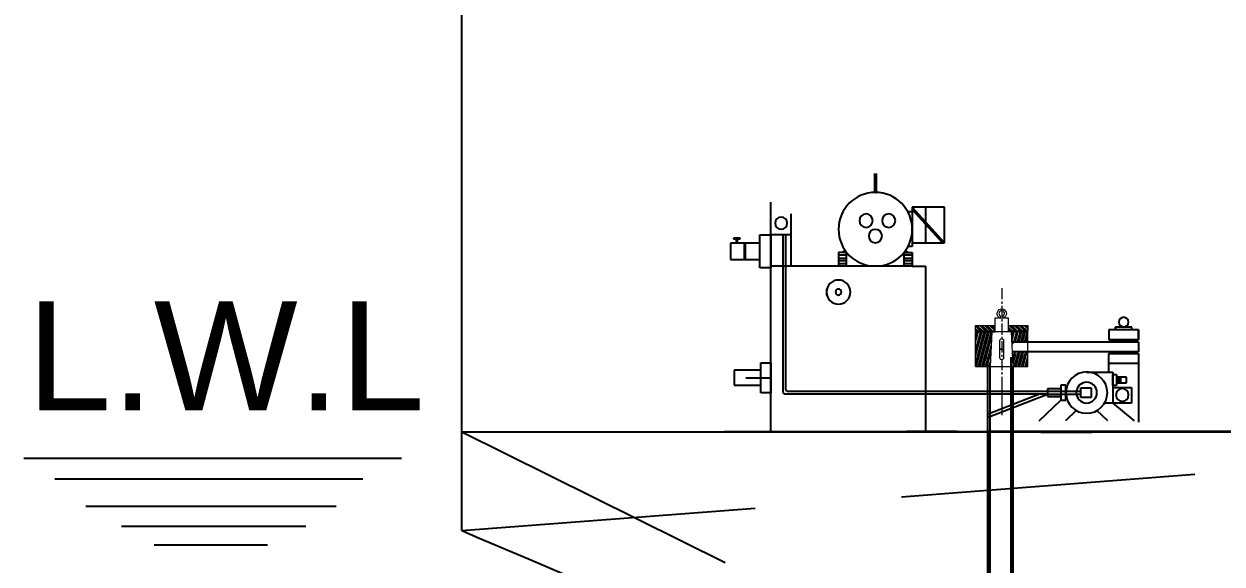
# Model space of a CAD drawing. Header units: inches. Extents: x 11 to 128, y 20 to 108.
# Drawn here: x 17.317 to 21.39, y 84.563 to 86.4 of the extents above; entities that cross this region are included whole.
import ezdxf

# ---------------------------------------------------------------- set-up
doc = ezdxf.new("R2010")
doc.units = ezdxf.units.IN
doc.header["$MEASUREMENT"] = 0
for name, pattern in [('DASHED2', [0.375, 0.25, -0.125]), ('DASHEDX2', [1.5, 1, -0.5]), ('HIDDEN', [0.375, 0.25, -0.125])]:
    doc.linetypes.add(name, pattern=pattern)
for name, color, linetype in [('1', 255, 'Continuous'), ('PDF6_Geometry', 7, 'Continuous'), ('PDF9_Geometry', 7, 'Continuous'), ('PDF9_Solid Fills', 7, 'Continuous'), ('Text', 255, 'Continuous'), ('wl 2', 3, 'Continuous')]:
    doc.layers.add(name, color=color, linetype=linetype)
doc.layers.add('Hide', color=255, linetype='Continuous', lineweight=13, plot=False)
doc.styles.get("Standard").update_dxf_attribs({"font": 'arial.ttf'})

msp = doc.modelspace()

# ---------------------------------------------------------------- hatches: boundary and pattern name
at = {"layer": 'wl 2', "linetype": 'ByBlock', "true_color": 0x9898cc}
h = msp.add_hatch(dxfattribs=at)
h.set_pattern_fill('ANSI35', color=253, scale=0.5625)
h.set_pattern_definition([(45, (-25.3532, 5.87076), (-0.0994369, 0.0994369), []), (45, (-25.25376, 5.87076), (-0.0994369, 0.0994369), [0.17578125, -0.03515625, 0, -0.03515625])])
h.paths.add_polyline_path([(20.7301, 85.3188), (20.6765, 85.3188), (20.6781, 85.2851), (20.7301, 85.2851)])

# ---------------------------------------------------------------- linework, layer by layer
for p, q in [((18.8053, 84.6769), (18.8053, 86.4927)), ((18.8053, 84.6769), (18.8053, 86.4927)), ((18.8053, 84.6769), (18.8053, 86.3071)), ((18.8053, 84.6769), (18.8053, 86.3071)), ((18.8039, 85.0131), (23.1767, 85.0179)), ((18.8053, 85.0131), (23.1763, 85.0131)), ((17.3168, 84.9233), (18.6, 84.9233)), ((17.3168, 84.9233), (18.6, 84.9233)), ((17.4213, 84.8528), (18.4692, 84.8528)), ((17.4213, 84.8528), (18.4692, 84.8528)), ((17.5277, 84.7603), (18.3785, 84.7603)), ((17.5277, 84.7603), (18.3785, 84.7603))]:
    msp.add_line(p, q)
msp.add_open_spline([(18.8053, 84.6769), (20.0288, 84.1572), (22, 83.2806), (26.1359, 81.6811), (29.8667, 80.9072), (34.9249, 80.9072), (38.6448, 80.9225), (41.1241, 80.9071)], degree=3, knots=[0, 0, 0, 0, 3.550687, 7.088547, 10.454406, 13.763203, 20.376363, 20.376363, 20.376363, 20.376363])
msp.add_open_spline([(18.8053, 84.6769), (20.0288, 84.1572), (22, 83.2806), (26.1359, 81.6811), (29.8667, 80.9072), (34.9249, 80.9072), (38.6448, 80.9225), (41.1241, 80.9071)], degree=3, knots=[0, 0, 0, 0, 3.550687, 7.088547, 10.454406, 13.763203, 20.376363, 20.376363, 20.376363, 20.376363])
at = {"layer": '1', "linetype": 'ByBlock'}
for p, q in [((20.5943, 81.1427), (20.5943, 85.2655)), ((20.673, 81.1428), (20.673, 85.2663)), ((20.6017, 81.1118), (20.6017, 85.2347)), ((20.6017, 84.6998), (20.6017, 85.2345)), ((20.6805, 81.1119), (20.6805, 85.2355)), ((20.6805, 84.6998), (20.6805, 85.2347)), ((20.5943, 81.1427), (20.5943, 85.0375)), ((20.5994, 81.1198), (20.5994, 85.0146)), ((20.673, 81.1427), (20.673, 85.037)), ((20.6781, 81.1198), (20.6782, 85.0141))]:
    msp.add_line(p, q, dxfattribs=at)
at = {"layer": 'Defpoints', "linetype": 'ByBlock'}
for p, q in [((17.6481, 84.6918), (18.2753, 84.6918)), ((17.6481, 84.6918), (18.2753, 84.6918)), ((17.7596, 84.6285), (18.145, 84.6285)), ((17.7596, 84.6285), (18.145, 84.6285))]:
    msp.add_line(p, q, dxfattribs=at)
at = {"layer": 'Hide', "linetype": 'DASHED2'}
msp.add_line((18.8039, 85.0131), (93.2244, 85.015), dxfattribs=at)
at = {"layer": 'Hide', "linetype": 'HIDDEN'}
msp.add_line((18.8039, 85.0131), (93.2244, 85.015), dxfattribs=at)
at = {"layer": 'PDF6_Geometry', "linetype": 'ByBlock', "lineweight": 18}
for points in [[(20.6411, 85.5011), (20.6411, 85.4638)], [(20.6411, 85.5011), (20.6411, 85.4638)], [(20.6309, 85.3993), (20.6309, 85.4024), (20.6278, 85.406), (20.6258, 85.4106), (20.6252, 85.4152), (20.6263, 85.4198), (20.6288, 85.4244), (20.6319, 85.4275), (20.6365, 85.4295), (20.6411, 85.4305), (20.6457, 85.4295), (20.6503, 85.4275), (20.6534, 85.4244), (20.6559, 85.4198), (20.6569, 85.4152), (20.6559, 85.4106), (20.6544, 85.406), (20.6508, 85.4024), (20.6508, 85.3993)], [(20.6309, 85.3993), (20.6309, 85.4024), (20.6278, 85.406), (20.6258, 85.4106), (20.6253, 85.4152), (20.6263, 85.4198), (20.6288, 85.4244), (20.6319, 85.4275), (20.6365, 85.4295), (20.6411, 85.4305), (20.6457, 85.4295), (20.6503, 85.4275), (20.6534, 85.4244), (20.6559, 85.4198), (20.657, 85.4152), (20.6559, 85.4106), (20.6544, 85.406), (20.6508, 85.4024), (20.6508, 85.3993)], [(20.6411, 85.4561), (20.6411, 85.4484)], [(20.6411, 85.4561), (20.6411, 85.4484)], [(20.6411, 85.4408), (20.6411, 85.4034)], [(20.6411, 85.4408), (20.6411, 85.4034)], [(20.6646, 85.3748), (20.7301, 85.3748), (20.7301, 85.3549), (20.6646, 85.3549), (20.6646, 85.3993), (20.6176, 85.3993), (20.6176, 85.3549), (20.5521, 85.3549), (20.5521, 85.3748)], [(20.6646, 85.3748), (20.7301, 85.3748), (20.7301, 85.3549), (20.6646, 85.3549), (20.6646, 85.3993), (20.6176, 85.3993), (20.6176, 85.3549), (20.5522, 85.3549), (20.5522, 85.3748)], [(20.6411, 85.3958), (20.6411, 85.3881)], [(20.6411, 85.3958), (20.6411, 85.3881)], [(20.6411, 85.3809), (20.6411, 85.3431)], [(20.6411, 85.3809), (20.6411, 85.3431)], [(20.5721, 85.3549), (20.5521, 85.3748), (20.6176, 85.3748)], [(20.5695, 85.3549), (20.5521, 85.3722)], [(20.5608, 85.3549), (20.5521, 85.3635)], [(20.5583, 85.3549), (20.5521, 85.361)], [(20.5552, 85.3549), (20.5521, 85.3579)], [(20.5526, 85.3549), (20.5521, 85.3554)], [(20.5521, 85.2347), (20.7301, 85.2347), (20.7301, 85.3533), (20.6646, 85.3533)], [(20.5521, 85.2695), (20.5746, 85.3533)], [(20.5521, 85.315), (20.5623, 85.3533)], [(20.5521, 85.2766), (20.5726, 85.3533)], [(20.5521, 85.3226), (20.5603, 85.3533)], [(20.5756, 85.2347), (20.6073, 85.3533), (20.6017, 85.2347), (20.5521, 85.2347), (20.5521, 85.3533), (20.6176, 85.3533)], [(20.5521, 85.2388), (20.5828, 85.3533)], [(20.5521, 85.2843), (20.5705, 85.3533)], [(20.5521, 85.3303), (20.5583, 85.3533)], [(20.5521, 85.2465), (20.5808, 85.3533)], [(20.5521, 85.292), (20.5685, 85.3533)], [(20.5521, 85.338), (20.5562, 85.3533)], [(20.5721, 85.3549), (20.5522, 85.3748), (20.6176, 85.3748)], [(20.5695, 85.3549), (20.5522, 85.3722)], [(20.5608, 85.3549), (20.5522, 85.3635)], [(20.5583, 85.3549), (20.5522, 85.361)], [(20.5552, 85.3549), (20.5522, 85.3579)], [(20.5527, 85.3549), (20.5522, 85.3554)], [(20.5522, 85.2347), (20.7301, 85.2347), (20.7301, 85.3533), (20.6646, 85.3533)], [(20.5522, 85.2695), (20.5746, 85.3533)], [(20.5522, 85.315), (20.5624, 85.3533)], [(20.5522, 85.2766), (20.5726, 85.3533)], [(20.5522, 85.3226), (20.5603, 85.3533)], [(20.5757, 85.2347), (20.6074, 85.3533), (20.6017, 85.2347), (20.5522, 85.2347), (20.5522, 85.3533), (20.6176, 85.3533)], [(20.5522, 85.2388), (20.5828, 85.3533)], [(20.5522, 85.2843), (20.5706, 85.3533)], [(20.5522, 85.3303), (20.5583, 85.3533)], [(20.5522, 85.2465), (20.5808, 85.3533)], [(20.5522, 85.292), (20.5685, 85.3533)], [(20.5522, 85.338), (20.5562, 85.3533)], [(20.5531, 85.2347), (20.5848, 85.3533)], [(20.5532, 85.2347), (20.5849, 85.3533)], [(20.5746, 85.3549), (20.5552, 85.3748)], [(20.5746, 85.3549), (20.5552, 85.3748)], [(20.5552, 85.2347), (20.5869, 85.3533)], [(20.5552, 85.2347), (20.5869, 85.3533)], [(20.5777, 85.3549), (20.5577, 85.3748)], [(20.5777, 85.3549), (20.5578, 85.3748)], [(20.5613, 85.2347), (20.593, 85.3533)], [(20.5614, 85.2347), (20.5931, 85.3533)], [(20.5634, 85.2347), (20.5951, 85.3533)], [(20.5634, 85.2347), (20.5951, 85.3533)], [(20.5654, 85.2347), (20.5971, 85.3533)], [(20.5654, 85.2347), (20.5971, 85.3533)], [(20.5859, 85.3549), (20.5664, 85.3748)], [(20.5859, 85.3549), (20.5665, 85.3748)], [(20.5675, 85.2347), (20.5992, 85.3533)], [(20.5675, 85.2347), (20.5992, 85.3533)], [(20.5889, 85.3549), (20.569, 85.3748)], [(20.589, 85.3549), (20.569, 85.3748)], [(20.5915, 85.3549), (20.5721, 85.3748)], [(20.5915, 85.3549), (20.5721, 85.3748)], [(20.5736, 85.2347), (20.6053, 85.3533)], [(20.5736, 85.2347), (20.6053, 85.3533)], [(20.5946, 85.3549), (20.5746, 85.3748)], [(20.5946, 85.3549), (20.5746, 85.3748)], [(20.5777, 85.2347), (20.6068, 85.3441)], [(20.5777, 85.2347), (20.6069, 85.3441)], [(20.6027, 85.3549), (20.5828, 85.3748)], [(20.6028, 85.3549), (20.5828, 85.3748)], [(20.6058, 85.3549), (20.5859, 85.3748)], [(20.6058, 85.3549), (20.5859, 85.3748)], [(20.6084, 85.3549), (20.5884, 85.3748)], [(20.6084, 85.3549), (20.5885, 85.3748)], [(20.6114, 85.3549), (20.5915, 85.3748)], [(20.6115, 85.3549), (20.5915, 85.3748)], [(20.6176, 85.3569), (20.5997, 85.3748)], [(20.6176, 85.3569), (20.5997, 85.3748)], [(20.6176, 85.36), (20.6027, 85.3748)], [(20.6176, 85.36), (20.6028, 85.3748)], [(20.6176, 85.3625), (20.6053, 85.3748)], [(20.6176, 85.3625), (20.6053, 85.3748)], [(20.6805, 85.2347), (20.6748, 85.3533), (20.6176, 85.3533), (20.6073, 85.3533)], [(20.6805, 85.2347), (20.6749, 85.3533), (20.6176, 85.3533), (20.6074, 85.3533)], [(20.6176, 85.3656), (20.6084, 85.3748)], [(20.6176, 85.3656), (20.6084, 85.3748)], [(20.6176, 85.3738), (20.6165, 85.3748)], [(20.6176, 85.3549), (20.6176, 85.3538), (20.6165, 85.3533)], [(20.6176, 85.3738), (20.6166, 85.3748)], [(20.6176, 85.3549), (20.6176, 85.3538), (20.6166, 85.3533)], [(20.6784, 85.3549), (20.6646, 85.3687)], [(20.6784, 85.3549), (20.6646, 85.3687)], [(20.6753, 85.3549), (20.6646, 85.3656)], [(20.6754, 85.3549), (20.6646, 85.3656)], [(20.6728, 85.3549), (20.6646, 85.363)], [(20.6728, 85.3549), (20.6646, 85.363)], [(20.6697, 85.3549), (20.6646, 85.36)], [(20.6698, 85.3549), (20.6646, 85.36)], [(20.6656, 85.3533), (20.6646, 85.3538), (20.6646, 85.3549)], [(20.6657, 85.3533), (20.6646, 85.3538), (20.6646, 85.3549)], [(20.6866, 85.3549), (20.6667, 85.3748)], [(20.6866, 85.3549), (20.6667, 85.3748)], [(20.6897, 85.3549), (20.6697, 85.3748)], [(20.6897, 85.3549), (20.6698, 85.3748)], [(20.6922, 85.3549), (20.6723, 85.3748)], [(20.6923, 85.3549), (20.6723, 85.3748)], [(20.6953, 85.3549), (20.6753, 85.3748)], [(20.6753, 85.3395), (20.6789, 85.3533)], [(20.6953, 85.3549), (20.6754, 85.3748)], [(20.6754, 85.3395), (20.679, 85.3533)], [(20.6759, 85.3267), (20.683, 85.3533)], [(20.6759, 85.3334), (20.681, 85.3533)], [(20.6759, 85.3267), (20.683, 85.3533)], [(20.6759, 85.3334), (20.681, 85.3533)], [(20.6764, 85.3206), (20.6851, 85.3533)], [(20.6764, 85.3206), (20.6851, 85.3533)], [(20.6819, 85.3188), (20.6912, 85.3533)], [(20.6819, 85.3188), (20.6912, 85.3533)], [(20.7035, 85.3549), (20.6835, 85.3748)], [(20.7035, 85.3549), (20.6836, 85.3748)], [(20.6839, 85.3188), (20.6932, 85.3533)], [(20.684, 85.3188), (20.6933, 85.3533)], [(20.686, 85.3188), (20.6953, 85.3533)], [(20.686, 85.3188), (20.6953, 85.3533)], [(20.706, 85.3549), (20.6866, 85.3748)], [(20.7061, 85.3549), (20.6866, 85.3748)], [(20.688, 85.3188), (20.6973, 85.3533)], [(20.6881, 85.3188), (20.6974, 85.3533)], [(20.7091, 85.3549), (20.6892, 85.3748)], [(20.7091, 85.3549), (20.6892, 85.3748)], [(20.7117, 85.3549), (20.6922, 85.3748)], [(20.7117, 85.3549), (20.6923, 85.3748)], [(20.6942, 85.3188), (20.7035, 85.3533)], [(20.6942, 85.3188), (20.7035, 85.3533)], [(20.6962, 85.3188), (20.7055, 85.3533)], [(20.6962, 85.3188), (20.7055, 85.3533)], [(20.6983, 85.3188), (20.7076, 85.3533)], [(20.6983, 85.3188), (20.7076, 85.3533)], [(20.7003, 85.3188), (20.7096, 85.3533)], [(20.7003, 85.3188), (20.7096, 85.3533)], [(20.7203, 85.3549), (20.7004, 85.3748)], [(20.7204, 85.3549), (20.7004, 85.3748)], [(20.7229, 85.3549), (20.7035, 85.3748)], [(20.7229, 85.3549), (20.7035, 85.3748)], [(20.726, 85.3549), (20.706, 85.3748)], [(20.726, 85.3549), (20.7061, 85.3748)], [(20.7064, 85.3188), (20.7157, 85.3533)], [(20.7065, 85.3188), (20.7158, 85.3533)], [(20.7085, 85.3188), (20.7178, 85.3533)], [(20.7085, 85.3188), (20.7178, 85.3533)], [(20.7285, 85.3549), (20.7086, 85.3748)], [(20.7286, 85.3549), (20.7086, 85.3748)], [(20.7105, 85.3188), (20.7198, 85.3533)], [(20.7106, 85.3188), (20.7199, 85.3533)], [(20.7126, 85.3188), (20.7219, 85.3533)], [(20.7126, 85.3188), (20.7219, 85.3533)], [(20.7301, 85.362), (20.7173, 85.3748)], [(20.7301, 85.362), (20.7173, 85.3748)], [(20.7187, 85.3188), (20.728, 85.3533)], [(20.7187, 85.3188), (20.728, 85.3533)], [(20.7301, 85.3646), (20.7198, 85.3748)], [(20.7301, 85.3646), (20.7199, 85.3748)], [(20.7208, 85.3188), (20.7301, 85.3528)], [(20.7208, 85.3188), (20.7301, 85.3528)], [(20.7228, 85.3188), (20.7301, 85.3451)], [(20.7301, 85.3676), (20.7229, 85.3748)], [(20.7301, 85.3676), (20.7229, 85.3748)], [(20.7229, 85.3188), (20.7301, 85.3451)], [(20.7301, 85.3702), (20.7255, 85.3748)], [(20.7301, 85.3702), (20.7255, 85.3748)], [(20.5797, 85.2347), (20.6063, 85.3349)], [(20.5798, 85.2347), (20.6064, 85.3349)], [(20.5859, 85.2347), (20.6053, 85.3068)], [(20.5859, 85.2347), (20.6053, 85.3068)], [(20.6411, 85.3354), (20.6411, 85.3278)], [(20.6411, 85.3354), (20.6411, 85.3278)], [(20.6411, 85.3206), (20.6411, 85.2828)], [(20.6411, 85.3206), (20.6411, 85.2828)], [(20.6772, 85.3041), (20.6769, 85.3047)], [(20.6772, 85.3041), (20.6769, 85.3047)], [(20.6774, 85.2996), (20.6774, 85.2997)], [(20.6774, 85.2996), (20.6774, 85.2997)], [(20.7249, 85.3188), (20.7301, 85.3375)], [(20.7249, 85.3188), (20.7301, 85.3375)], [(20.7301, 85.2986), (20.7301, 85.2981), (20.7301, 85.2986)], [(20.7301, 85.2986), (20.7301, 85.2981), (20.7301, 85.2986)], [(20.5879, 85.2347), (20.6048, 85.2971)], [(20.5879, 85.2347), (20.6048, 85.2971)], [(20.59, 85.2347), (20.6043, 85.2879)], [(20.59, 85.2347), (20.6043, 85.2879)], [(20.592, 85.2347), (20.6038, 85.2787)], [(20.592, 85.2347), (20.6038, 85.2787)], [(20.6462, 85.2935), (20.6355, 85.2935)], [(20.6462, 85.2935), (20.6355, 85.2935)], [(20.6411, 85.2751), (20.6411, 85.2679)], [(20.6411, 85.2751), (20.6411, 85.2679)], [(20.6411, 85.2603), (20.6411, 85.2224)], [(20.6411, 85.2603), (20.6411, 85.2224)], [(20.6777, 85.2934), (20.6774, 85.294)], [(20.6777, 85.2934), (20.6774, 85.294)], [(20.6794, 85.2623), (20.684, 85.2802), (20.6817, 85.2851)], [(20.6794, 85.2562), (20.6861, 85.2802)], [(20.6795, 85.2623), (20.6841, 85.2802), (20.6817, 85.2851)], [(20.6795, 85.2562), (20.6861, 85.2802)], [(20.68, 85.2429), (20.6902, 85.2802)], [(20.68, 85.2495), (20.6881, 85.2802)], [(20.68, 85.2429), (20.6902, 85.2802)], [(20.68, 85.2495), (20.6882, 85.2802)], [(20.684, 85.2347), (20.6963, 85.2802)], [(20.6841, 85.2347), (20.6963, 85.2802)], [(20.6866, 85.2802), (20.6843, 85.2851)], [(20.6866, 85.2802), (20.6843, 85.2851)], [(20.6861, 85.2347), (20.6984, 85.2802)], [(20.6861, 85.2347), (20.6984, 85.2802)], [(20.6881, 85.2347), (20.7004, 85.2802)], [(20.6882, 85.2347), (20.7004, 85.2802)], [(20.6902, 85.2347), (20.7024, 85.2802)], [(20.6902, 85.2347), (20.7025, 85.2802)], [(20.6973, 85.2802), (20.6951, 85.2851)], [(20.6974, 85.2802), (20.6951, 85.2851)], [(20.6963, 85.2347), (20.7086, 85.2802)], [(20.6963, 85.2347), (20.7086, 85.2802)], [(20.6994, 85.2802), (20.6971, 85.2851)], [(20.6994, 85.2802), (20.6971, 85.2851)], [(20.6984, 85.2347), (20.7106, 85.2802)], [(20.6984, 85.2347), (20.7107, 85.2802)], [(20.7014, 85.2802), (20.6992, 85.2851)], [(20.7015, 85.2802), (20.6992, 85.2851)], [(20.7004, 85.2347), (20.7127, 85.2802), (20.7103, 85.2851)], [(20.7004, 85.2347), (20.7127, 85.2802), (20.7104, 85.2851)], [(20.704, 85.2802), (20.7016, 85.2851)], [(20.704, 85.2802), (20.7017, 85.2851)], [(20.7024, 85.2347), (20.7147, 85.2802), (20.7125, 85.2851)], [(20.7025, 85.2347), (20.7147, 85.2802), (20.7125, 85.2851)], [(20.7101, 85.2802), (20.7079, 85.2851)], [(20.7101, 85.2802), (20.7079, 85.2851)], [(20.7086, 85.2347), (20.7209, 85.2802)], [(20.7086, 85.2347), (20.7209, 85.2802)], [(20.7106, 85.2347), (20.7229, 85.2802)], [(20.7107, 85.2347), (20.7229, 85.2802)], [(20.7127, 85.2347), (20.7249, 85.2802)], [(20.7127, 85.2347), (20.725, 85.2802)], [(20.7168, 85.2802), (20.7145, 85.2851)], [(20.7168, 85.2802), (20.7145, 85.2851)], [(20.7147, 85.2347), (20.727, 85.2802)], [(20.7147, 85.2347), (20.727, 85.2802)], [(20.7209, 85.2347), (20.7301, 85.269)], [(20.7209, 85.2347), (20.7301, 85.269)], [(20.7234, 85.2802), (20.7211, 85.2851)], [(20.7234, 85.2802), (20.7212, 85.2851)], [(20.7229, 85.2347), (20.7301, 85.2613)], [(20.7229, 85.2347), (20.7301, 85.2613)], [(20.7255, 85.2802), (20.7232, 85.2851)], [(20.7255, 85.2802), (20.7232, 85.2851)], [(20.728, 85.2802), (20.7257, 85.2851)], [(20.728, 85.2802), (20.7257, 85.2851)], [(20.7306, 85.2802), (20.7301, 85.2807), (20.7306, 85.2802), (20.7301, 85.2807), (20.7301, 85.2802), (20.7278, 85.2851)], [(20.7306, 85.2802), (20.7301, 85.2807), (20.7306, 85.2802), (20.7301, 85.2807), (20.7301, 85.2802), (20.7278, 85.2851)], [(20.5981, 85.2347), (20.6022, 85.2505)], [(20.5982, 85.2347), (20.6023, 85.2505)], [(20.6002, 85.2347), (20.6017, 85.2408)], [(20.6002, 85.2347), (20.6017, 85.2408)], [(20.6805, 85.2347), (20.7301, 85.2347)], [(20.6805, 85.2347), (20.7301, 85.2347)], [(20.7249, 85.2347), (20.7301, 85.2536)], [(20.725, 85.2347), (20.7301, 85.2536)], [(20.727, 85.2347), (20.7301, 85.2459)], [(20.727, 85.2347), (20.7301, 85.2459)], [(20.6411, 85.2153), (20.6411, 85.2076)], [(20.6411, 85.2153), (20.6411, 85.2076)], [(20.6411, 85.1999), (20.6411, 85.0699)], [(20.6411, 85.1999), (20.6411, 85.0699)]]:
    msp.add_lwpolyline(points, dxfattribs=at)
msp.add_lwpolyline([(20.6462, 85.3993), (20.6462, 85.407, 3.443356), (20.636, 85.407), (20.636, 85.3993)], format="xyb", dxfattribs=at)
msp.add_lwpolyline([(20.6462, 85.3993), (20.6462, 85.407, 3.443356), (20.636, 85.407), (20.636, 85.3993)], format="xyb", dxfattribs=at)
for points in [[(20.6472, 85.3237), (20.6472, 85.2643), (20.6467, 85.2613), (20.6442, 85.2587), (20.6411, 85.2577), (20.638, 85.2587), (20.6355, 85.2613), (20.6344, 85.2643), (20.6344, 85.3237), (20.6355, 85.3267), (20.638, 85.3293), (20.6411, 85.3303), (20.6442, 85.3293), (20.6467, 85.3267)], [(20.6473, 85.3237), (20.6473, 85.2643), (20.6467, 85.2613), (20.6442, 85.2587), (20.6411, 85.2577), (20.6381, 85.2587), (20.6355, 85.2613), (20.6345, 85.2643), (20.6345, 85.3237), (20.6355, 85.3267), (20.6381, 85.3293), (20.6411, 85.3303), (20.6442, 85.3293), (20.6467, 85.3267)], [(20.7306, 85.2986), (20.7301, 85.2991), (20.7306, 85.2986), (20.7301, 85.2991)], [(20.7306, 85.2986), (20.7301, 85.2991), (20.7306, 85.2986), (20.7301, 85.2991)], [(20.6385, 85.2935), (20.6396, 85.2955), (20.6411, 85.2961), (20.6426, 85.2955), (20.6436, 85.2935), (20.6426, 85.292), (20.6411, 85.2914), (20.6396, 85.292)], [(20.6386, 85.2935), (20.6396, 85.2955), (20.6411, 85.2961), (20.6427, 85.2955), (20.6437, 85.2935), (20.6427, 85.292), (20.6411, 85.2914), (20.6396, 85.292)], [(20.639, 85.2935), (20.6396, 85.295), (20.6411, 85.2955), (20.6426, 85.295), (20.6431, 85.2935), (20.6426, 85.2925), (20.6411, 85.292), (20.6396, 85.2925)], [(20.6391, 85.2935), (20.6396, 85.295), (20.6411, 85.2955), (20.6427, 85.295), (20.6432, 85.2935), (20.6427, 85.2925), (20.6411, 85.292), (20.6396, 85.2925)]]:
    msp.add_lwpolyline(points, close=True, dxfattribs=at)
at = {"layer": 'PDF6_Geometry', "linetype": 'ByBlock', "lineweight": 35}
for points in [[(20.4893, 85.0131), (20.317, 85.0131)], [(20.7746, 85.0131), (20.947, 85.0131)]]:
    msp.add_lwpolyline(points, dxfattribs=at)
at = {"layer": 'PDF9_Geometry', "lineweight": 25}
for p, q in [((20.2093, 85.8266), (20.2093, 85.8909)), ((20.2093, 85.8266), (20.2093, 85.8909)), ((20.2138, 85.8909), (20.2138, 85.8266)), ((20.2138, 85.8909), (20.2138, 85.8266)), ((19.8565, 85.0166), (19.8565, 85.794)), ((19.8565, 85.0166), (19.8565, 85.794)), ((20.2138, 85.8266), (20.2115, 85.8266)), ((20.2115, 85.8266), (20.2138, 85.8266)), ((20.2138, 85.8266), (20.2116, 85.8266)), ((20.2116, 85.8266), (20.2138, 85.8266)), ((19.9241, 85.7546), (19.9241, 85.7165)), ((19.9241, 85.7546), (19.9241, 85.7165)), ((20.3369, 85.7614), (20.3209, 85.7614)), ((20.3369, 85.7614), (20.3209, 85.7614)), ((20.4462, 85.7771), (20.3369, 85.7771)), ((20.3369, 85.7771), (20.3369, 85.7165)), ((20.3369, 85.7771), (20.4462, 85.6558)), ((20.4462, 85.6558), (20.3369, 85.7771)), ((20.4463, 85.7771), (20.3369, 85.7771)), ((20.3369, 85.7771), (20.3369, 85.7165)), ((20.3369, 85.7771), (20.4463, 85.6558)), ((20.4463, 85.6558), (20.3369, 85.7771)), ((20.4393, 85.6558), (20.3369, 85.7693)), ((20.4393, 85.6558), (20.3369, 85.7693)), ((20.382, 85.7771), (20.382, 85.6558)), ((20.382, 85.7771), (20.382, 85.6558)), ((20.4462, 85.6558), (20.4462, 85.7771)), ((20.4463, 85.6558), (20.4463, 85.7771)), ((19.8565, 85.6827), (19.8565, 85.7165)), ((19.8565, 85.6827), (19.8565, 85.7165)), ((19.9241, 85.7165), (19.9241, 85.5758)), ((19.9241, 85.7165), (19.9241, 85.5758)), ((20.3369, 85.7165), (20.3369, 85.6433)), ((20.3369, 85.7165), (20.3369, 85.6433)), ((19.7336, 85.671), (19.7291, 85.671)), ((19.7291, 85.671), (19.7291, 85.6687)), ((19.7291, 85.6687), (19.7516, 85.6687)), ((19.7337, 85.671), (19.7292, 85.671)), ((19.7292, 85.671), (19.7292, 85.6687)), ((19.7292, 85.6687), (19.7516, 85.6687)), ((19.7516, 85.671), (19.7336, 85.671)), ((19.7516, 85.671), (19.7337, 85.671)), ((19.7381, 85.6687), (19.7381, 85.6548)), ((19.7381, 85.6687), (19.7381, 85.6548)), ((19.7426, 85.6548), (19.7426, 85.6687)), ((19.7426, 85.6548), (19.7426, 85.6687)), ((19.7516, 85.6687), (19.7516, 85.671)), ((19.7516, 85.6687), (19.7516, 85.671)), ((19.819, 85.5708), (19.819, 85.6827)), ((19.819, 85.6827), (19.8565, 85.6827)), ((19.819, 85.5708), (19.819, 85.6827)), ((19.819, 85.6827), (19.8565, 85.6827)), ((19.8565, 85.6827), (19.8565, 85.5708)), ((19.9241, 85.6827), (19.8565, 85.6827)), ((19.8565, 85.6827), (19.8565, 85.5708)), ((19.9241, 85.6827), (19.8565, 85.6827)), ((19.8985, 85.1504), (19.8985, 85.6827)), ((19.8985, 85.1504), (19.8985, 85.6827)), ((19.9075, 85.1559), (19.9075, 85.6827)), ((19.9075, 85.1559), (19.9075, 85.6827)), ((19.819, 85.6548), (19.719, 85.6548)), ((19.719, 85.6548), (19.719, 85.5987)), ((19.819, 85.6548), (19.7191, 85.6548)), ((19.7191, 85.6548), (19.7191, 85.5987)), ((19.7653, 85.6548), (19.7653, 85.5987)), ((19.7653, 85.6548), (19.7653, 85.5987)), ((19.7691, 85.6548), (19.7691, 85.5987)), ((19.7691, 85.6548), (19.7691, 85.5987)), ((20.0992, 85.6224), (20.1089, 85.6291)), ((20.0993, 85.6224), (20.1089, 85.6291)), ((20.3234, 85.6224), (20.3139, 85.6291)), ((20.3234, 85.6224), (20.314, 85.6291)), ((20.3369, 85.6433), (20.3227, 85.6433)), ((20.3369, 85.6433), (20.3227, 85.6433)), ((20.3369, 85.6558), (20.4462, 85.6558)), ((20.3369, 85.6558), (20.4463, 85.6558)), ((19.719, 85.5987), (19.819, 85.5987)), ((19.7191, 85.5987), (19.819, 85.5987)), ((20.1129, 85.6224), (20.0858, 85.6224)), ((20.0858, 85.6224), (20.0858, 85.5763)), ((20.113, 85.6224), (20.0858, 85.6224)), ((20.0858, 85.6224), (20.0858, 85.5763)), ((20.1129, 85.6134), (20.0858, 85.6134)), ((20.113, 85.6134), (20.0858, 85.6134)), ((20.1129, 85.6027), (20.0858, 85.6027)), ((20.113, 85.6027), (20.0858, 85.6027)), ((20.1129, 85.5945), (20.0858, 85.5945)), ((20.113, 85.5945), (20.0858, 85.5945)), ((20.1129, 85.5843), (20.0858, 85.5843)), ((20.113, 85.5843), (20.0858, 85.5843)), ((20.1129, 85.5758), (20.1129, 85.6224)), ((20.113, 85.5758), (20.113, 85.6224)), ((20.3097, 85.5763), (20.3097, 85.6224)), ((20.3097, 85.6224), (20.3369, 85.6224)), ((20.3097, 85.5763), (20.3097, 85.6224)), ((20.3097, 85.6224), (20.3369, 85.6224)), ((20.3369, 85.6134), (20.3097, 85.6134)), ((20.3369, 85.6134), (20.3097, 85.6134)), ((20.3369, 85.6027), (20.3097, 85.6027)), ((20.3369, 85.6027), (20.3097, 85.6027)), ((20.3369, 85.5945), (20.3097, 85.5945)), ((20.3369, 85.5945), (20.3097, 85.5945)), ((20.3369, 85.5843), (20.3097, 85.5843)), ((20.3369, 85.5843), (20.3097, 85.5843)), ((20.3369, 85.6224), (20.3369, 85.5758)), ((20.3369, 85.6224), (20.3369, 85.5758)), ((19.8565, 85.5708), (19.819, 85.5708)), ((19.8565, 85.5708), (19.819, 85.5708)), ((20.3369, 85.5758), (19.8565, 85.5758)), ((20.3369, 85.5758), (19.8565, 85.5758)), ((20.3369, 85.5758), (20.382, 85.5758)), ((20.3369, 85.5758), (20.382, 85.5758)), ((20.382, 85.5758), (20.382, 85.0166)), ((20.382, 85.5758), (20.382, 85.0166)), ((21.005, 85.3594), (21.005, 85.3255)), ((21.1063, 85.3594), (21.005, 85.3594)), ((21.005, 85.3594), (21.005, 85.3255)), ((21.1063, 85.3594), (21.005, 85.3594)), ((21.0838, 85.3688), (21.0274, 85.3688)), ((21.0274, 85.3688), (21.0274, 85.3594)), ((21.0838, 85.3688), (21.0275, 85.3688)), ((21.0275, 85.3688), (21.0275, 85.3594)), ((21.0838, 85.3594), (21.0838, 85.3688)), ((21.0838, 85.3594), (21.0838, 85.3688)), ((21.1063, 85.3594), (21.1063, 85.3255)), ((21.1063, 85.3255), (21.1063, 85.3594)), ((21.1063, 85.3594), (21.1063, 85.3255)), ((21.1063, 85.3255), (21.1063, 85.3594)), ((20.6765, 85.3188), (21.005, 85.3188)), ((20.6765, 85.3188), (21.005, 85.3188)), ((21.1063, 85.3255), (21.005, 85.3255)), ((21.005, 85.3255), (21.1063, 85.3255)), ((21.1063, 85.3255), (21.005, 85.3255)), ((21.005, 85.3255), (21.1063, 85.3255)), ((21.005, 85.3188), (21.1063, 85.3188)), ((21.005, 85.3188), (21.1063, 85.3188)), ((21.0274, 85.3188), (21.0274, 85.3255)), ((21.0275, 85.3188), (21.0275, 85.3255)), ((21.0838, 85.3188), (21.0838, 85.3255)), ((21.0838, 85.3188), (21.0838, 85.3255)), ((21.1063, 85.3188), (21.1063, 85.2851)), ((21.1063, 85.3188), (21.1063, 85.2851)), ((21.005, 85.2851), (20.6781, 85.2851)), ((21.005, 85.2851), (20.6781, 85.2851)), ((21.1063, 85.2851), (21.005, 85.2851)), ((21.1063, 85.2851), (21.005, 85.2851)), ((21.005, 85.2161), (21.005, 85.2789)), ((21.005, 85.2789), (21.1063, 85.2789)), ((21.005, 85.2789), (21.0274, 85.2789)), ((21.005, 85.2161), (21.005, 85.2789)), ((21.005, 85.2789), (21.1063, 85.2789)), ((21.005, 85.2789), (21.0275, 85.2789)), ((21.0274, 85.2789), (21.0274, 85.2851)), ((21.0275, 85.2789), (21.0275, 85.2851)), ((21.0838, 85.2789), (21.0838, 85.2851)), ((21.0838, 85.2789), (21.0838, 85.2851)), ((21.1063, 85.2789), (21.0838, 85.2789)), ((21.1063, 85.2789), (21.0838, 85.2789)), ((21.1063, 85.2789), (21.1063, 85.046)), ((21.1063, 85.2789), (21.1063, 85.046)), ((19.8223, 85.2221), (19.7316, 85.2221)), ((19.7316, 85.2221), (19.7316, 85.1713)), ((19.8224, 85.2221), (19.7316, 85.2221)), ((19.7316, 85.2221), (19.7316, 85.1713)), ((19.8223, 85.1459), (19.8223, 85.2475)), ((19.8223, 85.2475), (19.8565, 85.2475)), ((19.8224, 85.1459), (19.8224, 85.2475)), ((19.8224, 85.2475), (19.8565, 85.2475)), ((19.8565, 85.2475), (19.8565, 85.1459)), ((19.8565, 85.2475), (19.8565, 85.1459)), ((19.8565, 85.1967), (19.8565, 85.2221)), ((19.8565, 85.1967), (19.8565, 85.2221)), ((21.1063, 85.245), (21.005, 85.245)), ((21.1063, 85.245), (21.005, 85.245)), ((19.7707, 85.1967), (19.8565, 85.1967)), ((19.7707, 85.1967), (19.8565, 85.1967)), ((20.9297, 85.2161), (21.0187, 85.2161)), ((20.9298, 85.2161), (21.0187, 85.2161)), ((21.0187, 85.2161), (21.0187, 85.11)), ((21.0187, 85.2161), (21.0187, 85.11)), ((21.0187, 85.2141), (21.0187, 85.1631)), ((21.0187, 85.2141), (21.0187, 85.1631)), ((21.0187, 85.1698), (21.0187, 85.2082)), ((21.0187, 85.2082), (21.0315, 85.2082)), ((21.0187, 85.1698), (21.0187, 85.2082)), ((21.0187, 85.2082), (21.0315, 85.2082)), ((21.0315, 85.2082), (21.0315, 85.1698)), ((21.0315, 85.2082), (21.0315, 85.1698)), ((21.0656, 85.1985), (21.0315, 85.1985)), ((21.0656, 85.1985), (21.0315, 85.1985)), ((21.0315, 85.1795), (21.0656, 85.1795)), ((21.0315, 85.1795), (21.0656, 85.1795)), ((21.0375, 85.1985), (21.0375, 85.1795)), ((21.0376, 85.1985), (21.0376, 85.1795)), ((21.0416, 85.1985), (21.0416, 85.1795)), ((21.0416, 85.1985), (21.0416, 85.1795)), ((21.045, 85.1985), (21.045, 85.1795)), ((21.045, 85.1985), (21.045, 85.1795)), ((21.0656, 85.1795), (21.0656, 85.1985)), ((21.0656, 85.1795), (21.0656, 85.1985)), ((19.7316, 85.1713), (19.8223, 85.1713)), ((19.7316, 85.1713), (19.8224, 85.1713)), ((19.8565, 85.1459), (19.8223, 85.1459)), ((19.8565, 85.1459), (19.8224, 85.1459)), ((19.8985, 85.1469), (19.8985, 85.1504)), ((19.8985, 85.1469), (19.8985, 85.1504)), ((19.9075, 85.1414), (19.9041, 85.1414)), ((19.9075, 85.1414), (19.9041, 85.1414)), ((20.797, 85.1414), (19.9075, 85.1414)), ((20.797, 85.1414), (19.9075, 85.1414)), ((20.797, 85.1504), (19.9131, 85.1504)), ((20.797, 85.1504), (19.9131, 85.1504)), ((20.5949, 85.063), (20.797, 85.1414)), ((20.7698, 85.1414), (20.5949, 85.0729)), ((20.5949, 85.063), (20.797, 85.1414)), ((20.7699, 85.1414), (20.5949, 85.0729)), ((20.8424, 85.1586), (20.797, 85.1586)), ((20.797, 85.1586), (20.797, 85.1332)), ((20.8424, 85.1586), (20.797, 85.1586)), ((20.797, 85.1586), (20.797, 85.1332)), ((20.9104, 85.1504), (20.797, 85.1504)), ((20.9105, 85.1504), (20.797, 85.1504)), ((20.797, 85.1459), (20.797, 85.1414)), ((20.797, 85.1459), (20.797, 85.1414)), ((20.797, 85.1414), (20.9104, 85.1414)), ((20.797, 85.1414), (20.9105, 85.1414)), ((20.8595, 85.1713), (20.8424, 85.1713)), ((20.8424, 85.1713), (20.8424, 85.1205)), ((20.8595, 85.1713), (20.8424, 85.1713)), ((20.8424, 85.1713), (20.8424, 85.1205)), ((20.8595, 85.1205), (20.8595, 85.1713)), ((20.8595, 85.1205), (20.8595, 85.1713)), ((20.9104, 85.1295), (20.9104, 85.1621)), ((20.9104, 85.1621), (20.9452, 85.1621)), ((20.9104, 85.1414), (20.9104, 85.1504)), ((20.9105, 85.1295), (20.9105, 85.1621)), ((20.9105, 85.1621), (20.9453, 85.1621)), ((20.9105, 85.1414), (20.9105, 85.1504)), ((20.9452, 85.1621), (20.9452, 85.1295)), ((20.9453, 85.1621), (20.9453, 85.1295)), ((21.0315, 85.1698), (21.0187, 85.1698)), ((21.0315, 85.1698), (21.0187, 85.1698)), ((21.0187, 85.1631), (21.082, 85.1631)), ((21.0187, 85.1631), (21.0357, 85.1631)), ((21.0187, 85.1631), (21.082, 85.1631)), ((21.0187, 85.1631), (21.0358, 85.1631)), ((21.082, 85.1631), (21.082, 85.11)), ((21.082, 85.1631), (21.082, 85.11)), ((20.768, 85.0505), (20.8424, 85.1205)), ((20.7681, 85.0505), (20.8424, 85.1205)), ((20.797, 85.1332), (20.8424, 85.1332)), ((20.797, 85.1332), (20.8424, 85.1332)), ((20.8424, 85.1205), (20.8595, 85.1205)), ((20.8424, 85.1205), (20.8595, 85.1205)), ((20.9452, 85.1295), (20.9104, 85.1295)), ((20.9453, 85.1295), (20.9105, 85.1295)), ((21.0187, 85.11), (20.9904, 85.11)), ((21.0187, 85.11), (20.9904, 85.11)), ((21.082, 85.11), (21.0187, 85.11)), ((21.0187, 85.11), (21.0914, 85.0505)), ((21.082, 85.11), (21.0187, 85.11)), ((21.0187, 85.11), (21.0915, 85.0505)), ((20.8947, 85.0849), (20.8581, 85.0505)), ((20.8947, 85.0849), (20.8581, 85.0505)), ((21.0016, 85.0505), (20.965, 85.0849)), ((21.0016, 85.0505), (20.965, 85.0849)), ((19.9037, 85.0131), (19.8474, 85.0131)), ((20.3729, 85.0131), (20.3165, 85.0131)), ((20.8602, 85.0131), (20.692, 85.0131)), ((21.0823, 85.0131), (20.9813, 85.0131)), ((21.1562, 85.0131), (20.9925, 85.0131)), ((21.0936, 85.0131), (21.0823, 85.0131))]:
    msp.add_line(p, q, dxfattribs=at)
for points in [[(20.2116, 85.8269), (20.1424, 85.8269), (20.0862, 85.7707), (20.0862, 85.7015)], [(20.2117, 85.8269), (20.1424, 85.8269), (20.0862, 85.7707), (20.0862, 85.7015)], [(20.3371, 85.7015), (20.3371, 85.7707), (20.2809, 85.8269), (20.2116, 85.8269)], [(20.3371, 85.7015), (20.3371, 85.7707), (20.281, 85.8269), (20.2117, 85.8269)], [(20.18, 85.7536), (20.1674, 85.7536), (20.1572, 85.7434), (20.1572, 85.7309)], [(20.18, 85.7536), (20.1674, 85.7536), (20.1572, 85.7434), (20.1572, 85.7309)], [(20.2028, 85.7309), (20.2028, 85.7434), (20.1926, 85.7536), (20.18, 85.7536)], [(20.2028, 85.7309), (20.2028, 85.7434), (20.1926, 85.7536), (20.18, 85.7536)], [(20.257, 85.7536), (20.2444, 85.7536), (20.2342, 85.7434), (20.2342, 85.7309)], [(20.257, 85.7536), (20.2445, 85.7536), (20.2342, 85.7434), (20.2342, 85.7309)], [(20.2798, 85.7309), (20.2798, 85.7434), (20.2696, 85.7536), (20.257, 85.7536)], [(20.2798, 85.7309), (20.2798, 85.7434), (20.2696, 85.7536), (20.257, 85.7536)], [(19.8914, 85.7427), (19.88, 85.7427), (19.8708, 85.7335), (19.8708, 85.7221)], [(19.8708, 85.7221), (19.8708, 85.7108), (19.88, 85.7016), (19.8914, 85.7016)], [(19.8914, 85.7427), (19.8801, 85.7427), (19.8709, 85.7335), (19.8709, 85.7221)], [(19.8709, 85.7221), (19.8709, 85.7108), (19.8801, 85.7016), (19.8914, 85.7016)], [(19.9119, 85.7221), (19.9119, 85.7335), (19.9027, 85.7427), (19.8914, 85.7427)], [(19.912, 85.7221), (19.912, 85.7335), (19.9028, 85.7427), (19.8914, 85.7427)], [(19.8914, 85.7016), (19.9027, 85.7016), (19.9119, 85.7108), (19.9119, 85.7221)], [(19.8914, 85.7016), (19.9028, 85.7016), (19.912, 85.7108), (19.912, 85.7221)], [(20.1572, 85.7309), (20.1572, 85.7183), (20.1674, 85.7081), (20.18, 85.7081)], [(20.1572, 85.7309), (20.1572, 85.7183), (20.1674, 85.7081), (20.18, 85.7081)], [(20.18, 85.7081), (20.1926, 85.7081), (20.2028, 85.7183), (20.2028, 85.7309)], [(20.18, 85.7081), (20.1926, 85.7081), (20.2028, 85.7183), (20.2028, 85.7309)], [(20.2342, 85.7309), (20.2342, 85.7183), (20.2444, 85.7081), (20.257, 85.7081)], [(20.2342, 85.7309), (20.2342, 85.7183), (20.2445, 85.7081), (20.257, 85.7081)], [(20.257, 85.7081), (20.2696, 85.7081), (20.2798, 85.7183), (20.2798, 85.7309)], [(20.257, 85.7081), (20.2696, 85.7081), (20.2798, 85.7183), (20.2798, 85.7309)], [(20.0862, 85.7015), (20.0862, 85.6322), (20.1424, 85.5761), (20.2116, 85.5761)], [(20.0862, 85.7015), (20.0862, 85.6322), (20.1424, 85.5761), (20.2117, 85.5761)], [(20.2116, 85.7013), (20.1991, 85.7013), (20.1889, 85.6911), (20.1889, 85.6786)], [(20.2117, 85.7013), (20.1991, 85.7013), (20.1889, 85.6911), (20.1889, 85.6786)], [(20.1889, 85.6786), (20.1889, 85.666), (20.1991, 85.6558), (20.2116, 85.6558)], [(20.1889, 85.6786), (20.1889, 85.666), (20.1991, 85.6558), (20.2117, 85.6558)], [(20.2116, 85.5761), (20.2809, 85.5761), (20.3371, 85.6322), (20.3371, 85.7015)], [(20.2344, 85.6786), (20.2344, 85.6911), (20.2242, 85.7013), (20.2116, 85.7013)], [(20.2116, 85.6558), (20.2242, 85.6558), (20.2344, 85.666), (20.2344, 85.6786)], [(20.2117, 85.5761), (20.281, 85.5761), (20.3371, 85.6322), (20.3371, 85.7015)], [(20.2345, 85.6786), (20.2345, 85.6911), (20.2243, 85.7013), (20.2117, 85.7013)], [(20.2117, 85.6558), (20.2243, 85.6558), (20.2345, 85.666), (20.2345, 85.6786)], [(20.0861, 85.529), (20.0635, 85.529), (20.0451, 85.5106), (20.0451, 85.488)], [(20.0861, 85.529), (20.0635, 85.529), (20.0452, 85.5106), (20.0452, 85.488)], [(20.1271, 85.488), (20.1271, 85.5106), (20.1087, 85.529), (20.0861, 85.529)], [(20.1271, 85.488), (20.1271, 85.5106), (20.1088, 85.529), (20.0861, 85.529)], [(20.0451, 85.488), (20.0451, 85.4654), (20.0635, 85.447), (20.0861, 85.447)], [(20.0452, 85.488), (20.0452, 85.4654), (20.0635, 85.447), (20.0861, 85.447)], [(20.0861, 85.4983), (20.0805, 85.4983), (20.0759, 85.4937), (20.0759, 85.488)], [(20.0861, 85.4983), (20.0805, 85.4983), (20.0759, 85.4937), (20.0759, 85.488)], [(20.0759, 85.488), (20.0759, 85.4823), (20.0805, 85.4777), (20.0861, 85.4777)], [(20.0759, 85.488), (20.0759, 85.4823), (20.0805, 85.4777), (20.0861, 85.4777)], [(20.0963, 85.488), (20.0963, 85.4937), (20.0918, 85.4983), (20.0861, 85.4983)], [(20.0964, 85.488), (20.0964, 85.4937), (20.0918, 85.4983), (20.0861, 85.4983)], [(20.0861, 85.447), (20.1087, 85.447), (20.1271, 85.4654), (20.1271, 85.488)], [(20.0861, 85.4777), (20.0918, 85.4777), (20.0963, 85.4823), (20.0963, 85.488)], [(20.0861, 85.447), (20.1088, 85.447), (20.1271, 85.4654), (20.1271, 85.488)], [(20.0861, 85.4777), (20.0918, 85.4777), (20.0964, 85.4823), (20.0964, 85.488)], [(21.0556, 85.4022), (21.0465, 85.4022), (21.0391, 85.3948), (21.0391, 85.3856)], [(21.0557, 85.4022), (21.0465, 85.4022), (21.0391, 85.3948), (21.0391, 85.3856)], [(21.0391, 85.3856), (21.0391, 85.3765), (21.0465, 85.3691), (21.0556, 85.3691)], [(21.0391, 85.3856), (21.0391, 85.3765), (21.0465, 85.3691), (21.0557, 85.3691)], [(21.0721, 85.3856), (21.0721, 85.3948), (21.0647, 85.4022), (21.0556, 85.4022)], [(21.0556, 85.3691), (21.0647, 85.3691), (21.0721, 85.3765), (21.0721, 85.3856)], [(21.0722, 85.3856), (21.0722, 85.3948), (21.0648, 85.4022), (21.0557, 85.4022)], [(21.0557, 85.3691), (21.0648, 85.3691), (21.0722, 85.3765), (21.0722, 85.3856)], [(20.9299, 85.2164), (20.891, 85.2164), (20.8595, 85.1849), (20.8595, 85.146)], [(20.9299, 85.2164), (20.891, 85.2164), (20.8595, 85.1849), (20.8595, 85.146)], [(21.0003, 85.146), (21.0003, 85.1849), (20.9687, 85.2164), (20.9299, 85.2164)], [(21.0003, 85.146), (21.0003, 85.1849), (20.9688, 85.2164), (20.9299, 85.2164)], [(20.9299, 85.1813), (20.9104, 85.1813), (20.8947, 85.1655), (20.8947, 85.146)], [(20.9299, 85.1813), (20.9105, 85.1813), (20.8947, 85.1655), (20.8947, 85.146)], [(20.965, 85.146), (20.965, 85.1655), (20.9493, 85.1813), (20.9299, 85.1813)], [(20.965, 85.146), (20.965, 85.1655), (20.9493, 85.1813), (20.9299, 85.1813)], [(19.8985, 85.147), (19.8985, 85.1439), (19.901, 85.1414), (19.9042, 85.1414)], [(19.8985, 85.147), (19.8985, 85.1439), (19.9011, 85.1414), (19.9042, 85.1414)], [(19.9075, 85.156), (19.9075, 85.1529), (19.91, 85.1504), (19.9132, 85.1504)], [(19.9075, 85.156), (19.9075, 85.1529), (19.91, 85.1504), (19.9132, 85.1504)], [(20.8595, 85.146), (20.8595, 85.1072), (20.891, 85.0757), (20.9299, 85.0757)], [(20.8595, 85.146), (20.8595, 85.1072), (20.891, 85.0757), (20.9299, 85.0757)], [(20.8947, 85.146), (20.8947, 85.1266), (20.9104, 85.1108), (20.9299, 85.1108)], [(20.8947, 85.146), (20.8947, 85.1266), (20.9105, 85.1108), (20.9299, 85.1108)], [(20.9299, 85.0757), (20.9687, 85.0757), (21.0003, 85.1072), (21.0003, 85.146)], [(20.9299, 85.1108), (20.9493, 85.1108), (20.965, 85.1266), (20.965, 85.146)], [(20.9299, 85.0757), (20.9688, 85.0757), (21.0003, 85.1072), (21.0003, 85.146)], [(20.9299, 85.1108), (20.9493, 85.1108), (20.965, 85.1266), (20.965, 85.146)], [(21.0511, 85.1598), (21.0393, 85.1598), (21.0297, 85.1502), (21.0297, 85.1383)], [(21.0512, 85.1598), (21.0393, 85.1598), (21.0297, 85.1502), (21.0297, 85.1383)], [(21.0297, 85.1383), (21.0297, 85.1264), (21.0393, 85.1168), (21.0511, 85.1168)], [(21.0297, 85.1383), (21.0297, 85.1264), (21.0393, 85.1168), (21.0512, 85.1168)], [(21.0726, 85.1383), (21.0726, 85.1502), (21.063, 85.1598), (21.0511, 85.1598)], [(21.0511, 85.1168), (21.063, 85.1168), (21.0726, 85.1264), (21.0726, 85.1383)], [(21.0726, 85.1383), (21.0726, 85.1502), (21.063, 85.1598), (21.0512, 85.1598)], [(21.0512, 85.1168), (21.063, 85.1168), (21.0726, 85.1264), (21.0726, 85.1383)]]:
    msp.add_open_spline(points, degree=3, dxfattribs=at)
at = {"layer": 'PDF9_Solid Fills', "transparency": 33554559}
for points in [[(19.7709, 85.1965), (19.7709, 85.1967), (19.7709, 85.1967)], [(19.7709, 85.1965), (19.7709, 85.1967), (19.7709, 85.1967)], [(19.6998, 85.0134), (19.6998, 85.0131), (19.6998, 85.0131)], [(19.7618, 85.0134), (19.7618, 85.0131), (19.7618, 85.0131)]]:
    msp.add_solid(points, dxfattribs=at)
at = {"layer": 'wl 2', "linetype": 'DASHEDX2'}
for p, q in [((18.8053, 85.0131), (23.1758, 82.8398)), ((18.8053, 84.6769), (23.1758, 85.0131))]:
    msp.add_line(p, q, dxfattribs=at)

# ---------------------------------------------------------------- texts
at = {"layer": 'Text'}
msp.add_text('L.W.L', height=0.37074, dxfattribs=at).set_placement((17.3266, 85.0855))
msp.add_text('L.W.L', height=0.37074, dxfattribs=at).set_placement((17.3266, 85.0855))

doc.saveas('drawing.dxf')
